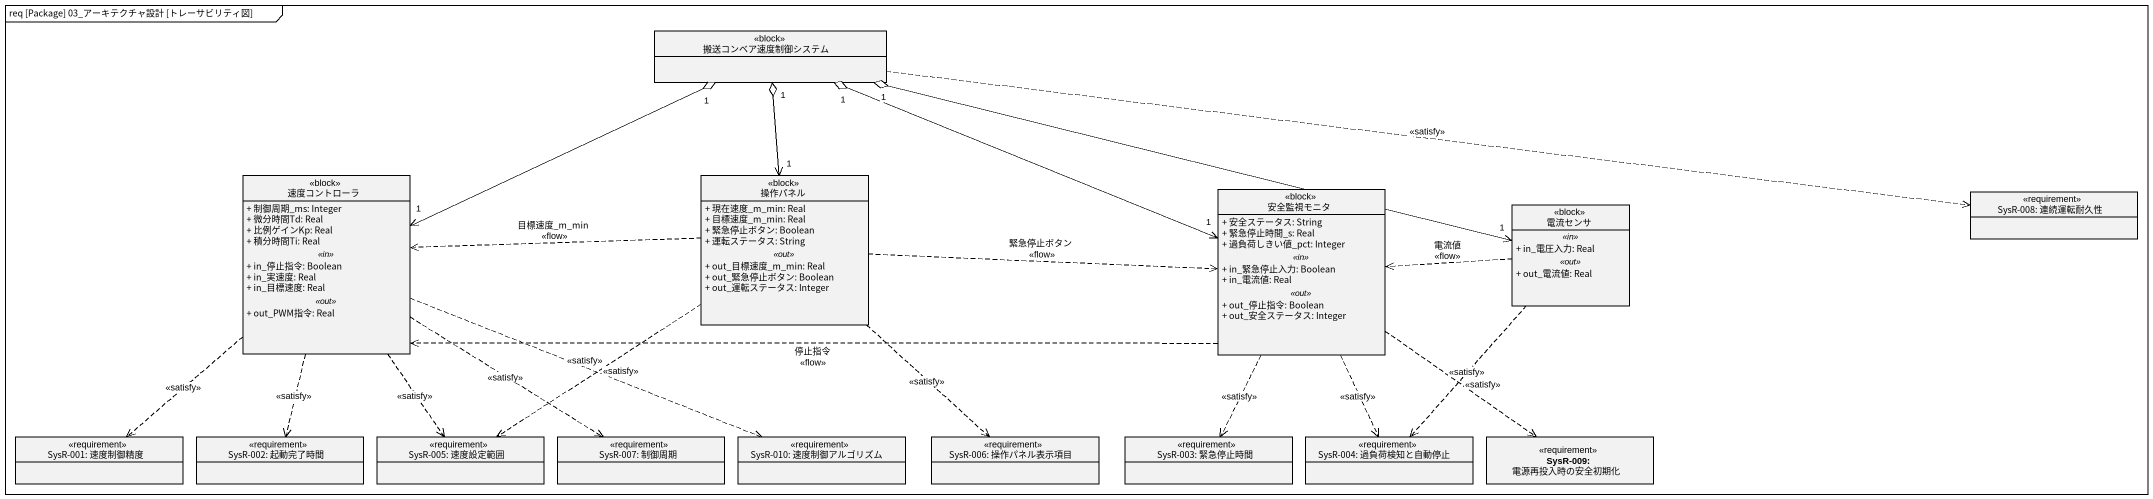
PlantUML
@startuml
mainframe req [Package] 03_アーキテクチャ設計 [トレーサビリティ図]
hide circle
hide empty members
skinparam classAttributeIconSize 0
class 搬送コンベア速度制御システム <<block>>
class 速度コントローラ <<block>> {
  + 制御周期_ms: Integer
  + 微分時間Td: Real
  + 比例ゲインKp: Real
  + 積分時間Ti: Real
  .. <<in>> ..
  + in_停止指令: Boolean
  + in_実速度: Real
  + in_目標速度: Real
  .. <<out>> ..
  + out_PWM指令: Real
}
class 操作パネル <<block>> {
  + 現在速度_m_min: Real
  + 目標速度_m_min: Real
  + 緊急停止ボタン: Boolean
  + 運転ステータス: String
  .. <<out>> ..
  + out_目標速度_m_min: Real
  + out_緊急停止ボタン: Boolean
  + out_運転ステータス: Integer
}
class 安全監視モニタ <<block>> {
  + 安全ステータス: String
  + 緊急停止時間_s: Real
  + 過負荷しきい値_pct: Integer
  .. <<in>> ..
  + in_緊急停止入力: Boolean
  + in_電流値: Real
  .. <<out>> ..
  + out_停止指令: Boolean
  + out_安全ステータス: Integer
}
class 電流センサ <<block>> {
  .. <<in>> ..
  + in_電圧入力: Real
  .. <<out>> ..
  + out_電流値: Real
}
class "SysR-008: 連続運転耐久性" as SysR_008_連続運転耐久性 <<requirement>>
class "SysR-001: 速度制御精度" as SysR_001_速度制御精度 <<requirement>>
class "SysR-002: 起動完了時間" as SysR_002_起動完了時間 <<requirement>>
class "SysR-005: 速度設定範囲" as SysR_005_速度設定範囲 <<requirement>>
class "SysR-007: 制御周期" as SysR_007_制御周期 <<requirement>>
class "SysR-010: 速度制御アルゴリズム" as SysR_010_速度制御アルゴリズム <<requirement>>
class "SysR-006: 操作パネル表示項目" as SysR_006_操作パネル表示項目 <<requirement>>
class "SysR-003: 緊急停止時間" as SysR_003_緊急停止時間 <<requirement>>
class "SysR-004: 過負荷検知と自動停止" as SysR_004_過負荷検知と自動停止 <<requirement>>
class "SysR-009: 電源再投入時の安全初期化" as SysR_009_電源再投入時の安全初期化 <<requirement>>
搬送コンベア速度制御システム .right.> SysR_008_連続運転耐久性 : <<satisfy>>
速度コントローラ "1" <-right-o "1" 搬送コンベア速度制御システム
速度コントローラ ..> SysR_001_速度制御精度 : <<satisfy>>
速度コントローラ ..> SysR_002_起動完了時間 : <<satisfy>>
速度コントローラ ..> SysR_005_速度設定範囲 : <<satisfy>>
速度コントローラ ..> SysR_007_制御周期 : <<satisfy>>
速度コントローラ .right.> SysR_010_速度制御アルゴリズム : <<satisfy>>
操作パネル "1" <-up-o "1" 搬送コンベア速度制御システム
操作パネル .left.> 速度コントローラ : 目標速度_m_min\n<<flow>>
操作パネル .right.> 安全監視モニタ : 緊急停止ボタン\n<<flow>>
操作パネル ..> SysR_005_速度設定範囲 : <<satisfy>>
操作パネル ..> SysR_006_操作パネル表示項目 : <<satisfy>>
安全監視モニタ "1" <-left-o "1" 搬送コンベア速度制御システム
安全監視モニタ .left.> 速度コントローラ : 停止指令\n<<flow>>
安全監視モニタ ..> SysR_003_緊急停止時間 : <<satisfy>>
安全監視モニタ ..> SysR_004_過負荷検知と自動停止 : <<satisfy>>
安全監視モニタ ..> SysR_009_電源再投入時の安全初期化 : <<satisfy>>
電流センサ "1" <-left-o "1" 搬送コンベア速度制御システム
電流センサ .left.> 安全監視モニタ : 電流値\n<<flow>>
電流センサ ..> SysR_004_過負荷検知と自動停止 : <<satisfy>>
@enduml
